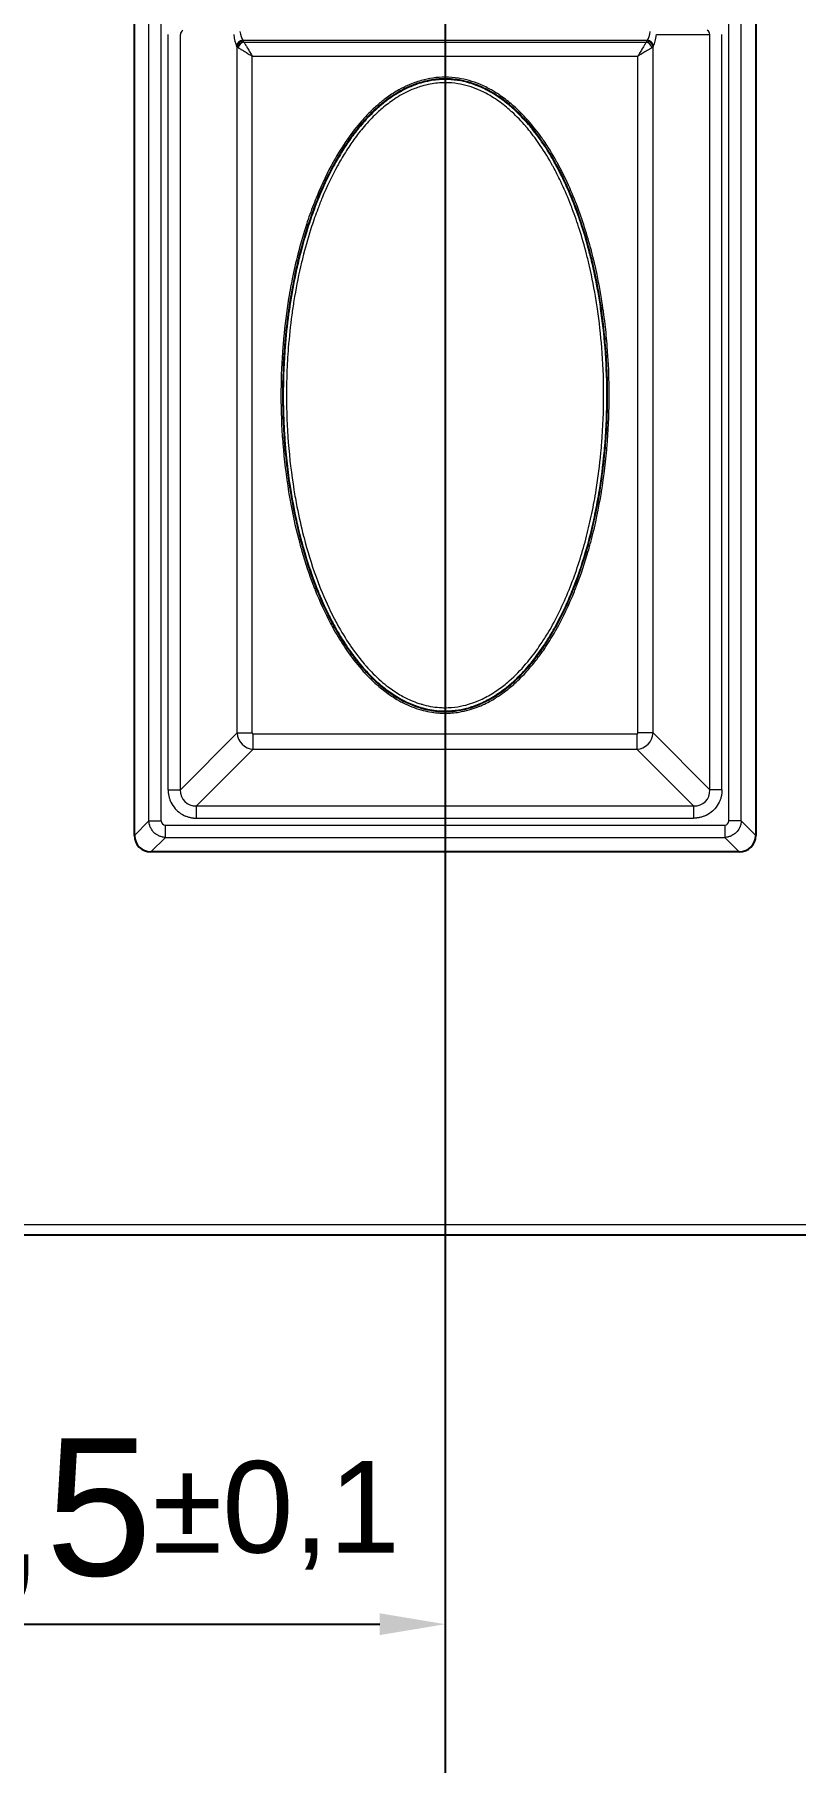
# Model space of a CAD drawing. Header units: millimetres. Extents: x 0 to 1486, y 0 to 1051.
# Drawn here: x 371.3 to 407.6, y 122.8 to 205.4 of the extents above; entities that cross this region are included whole.
import ezdxf

# ---------------------------------------------------------------- set-up
doc = ezdxf.new("R2010")
doc.units = ezdxf.units.MM
doc.header["$LTSCALE"] = 1.25
for name, color, linetype, lineweight, true_color in [('Bemaßungen(DIN)', 7, 'Continuous', 5, 0x262659), ('Sichtbare Kanten(DIN)', 7, 'Continuous', 25, 0x262659), ('Sichtbare tangentiale Kanten(DIN)', 7, 'Continuous', 15, 0x1a1a3e)]:
    doc.layers.add(name, color=color, linetype=linetype, lineweight=lineweight, true_color=true_color)
doc.styles.add('Aktuell-DINGroßer Text', font='arial.ttf')
doc.dimstyles.new('STANDARD-DIN', dxfattribs={"dimscale": 1.25, "dimtxt": 5.25, "dimasz": 2.5, "dimexe": 3.175, "dimexo": 0, "dimgap": 0.8, "dimtad": 1, "dimrnd": 1e-08, "dimtxsty": 'Aktuell-DINGroßer Text', "dimcen": 0.09, "dimdle": 10, "dimclrd": 256, "dimclre": 256, "dimclrt": 256, "dimazin": 2, "dimtfac": 0.666667, "dimtmove": 0, "dimatfit": 3, "dimfxl": 1, "dimtolj": 1, "dimlwd": 25, "dimlwe": 25, "dimarcsym": 0})

# ---------------------------------------------------------------- blocks, each defined once
blk = doc.blocks.new('*D95')
at = {"layer": 'Bemaßungen(DIN)', "color": 250, "linetype": 'Continuous', "lineweight": 25, "true_color": 0x3f3f3f, "transparency": 16777216}
for p, q in [((355.388, 220.033), (355.388, 125.439)), ((390.888, 220.033), (390.888, 125.439)), ((358.513, 129.408), (387.763, 129.408))]:
    blk.add_line(p, q, dxfattribs=at)
at = {"layer": 'Bemaßungen(DIN)', "color": 250, "linetype": 'Continuous', "true_color": 0x3f3f3f, "transparency": 16777216}
for points in [[(358.513, 129.929), (358.513, 128.887), (355.388, 129.408)], [(387.763, 129.929), (387.763, 128.887), (390.888, 129.408)]]:
    blk.add_solid(points, dxfattribs=at)
at = {"layer": 'Defpoints', "color": 0, "linetype": 'Continuous', "transparency": 16777216}
for p in [(355.388, 220.033), (390.888, 220.033), (390.888, 129.408)]:
    blk.add_point(p, dxfattribs=at)
at = {"layer": 'Bemaßungen(DIN)', "color": 179, "linetype": 'Continuous', "lineweight": 25, "true_color": 0x262659, "transparency": 16777216, "insert": (359.045, 138.296), "char_height": 6.5625, "attachment_point": 1, "style": 'Aktuell-DINGroßer Text'}
blk.add_mtext('\\A1;35,5{\\H4.375;±0,1}', dxfattribs=at)
blk = doc.blocks.new('_DotSmall')
at = {"color": 0, "linetype": 'ByBlock', "const_width": 0.5}
blk.add_lwpolyline([(-0.0625, 0, 1), (0.0625, 0, 1)], format="xyb", close=True, dxfattribs=at)
blk = doc.blocks.new('*D96')
at = {"layer": 'Bemaßungen(DIN)', "color": 250, "linetype": 'Continuous', "lineweight": 25, "true_color": 0x3f3f3f, "transparency": 16777216}
for p, q in [((390.888, 223.658), (390.888, 107.189)), ((424.388, 223.658), (424.388, 107.189)), ((394.013, 111.158), (424.388, 111.158))]:
    blk.add_line(p, q, dxfattribs=at)
at = {"layer": 'Bemaßungen(DIN)', "color": 250, "linetype": 'Continuous', "true_color": 0x3f3f3f, "transparency": 16777216}
blk.add_solid([(394.013, 111.679), (394.013, 110.637), (390.888, 111.158)], dxfattribs=at)
at = {"layer": 'Defpoints', "color": 0, "linetype": 'Continuous', "transparency": 16777216}
for p in [(390.888, 223.658), (424.388, 223.658), (424.388, 111.158)]:
    blk.add_point(p, dxfattribs=at)
at = {"layer": 'Bemaßungen(DIN)', "color": 250, "linetype": 'Continuous', "lineweight": 25, "true_color": 0x3f3f3f, "transparency": 16777216, "xscale": 3.125, "yscale": 3.125, "zscale": 3.125}
blk.add_blockref('_DotSmall', (424.388, 111.158), dxfattribs=at)
at = {"layer": 'Bemaßungen(DIN)', "color": 179, "linetype": 'Continuous', "lineweight": 25, "true_color": 0x262659, "transparency": 16777216, "insert": (393.532, 120.046), "char_height": 6.5625, "attachment_point": 1, "style": 'Aktuell-DINGroßer Text'}
blk.add_mtext('\\A1;33,5{\\H4.375;±0,1}', dxfattribs=at)

msp = doc.modelspace()

# ---------------------------------------------------------------- linework, layer by layer
at = {"layer": 'Sichtbare Kanten(DIN)'}
for p, q in [((376.038, 167.096), (376.038, 280.22)), ((405.738, 280.22), (405.738, 167.096)), ((404.95, 166.308), (376.826, 166.308)), ((209.138, 148.008), (1081.138, 148.008))]:
    msp.add_line(p, q, dxfattribs=at)
for centre, major_axis in [((376.851, 167.12), (-0.583, -0.583)), ((404.926, 167.12), (0.583, -0.583))]:
    msp.add_ellipse(centre, major_axis=major_axis, ratio=0.970288, start_param=5.512866, end_param=7.053504, dxfattribs=at)
at = {"layer": 'Sichtbare tangentiale Kanten(DIN)'}
for p, q in [((376.732, 167.79), (376.732, 279.527)), ((377.323, 167.79), (377.323, 279.527)), ((404.454, 167.79), (404.454, 279.527)), ((405.045, 167.79), (405.045, 279.527)), ((377.651, 169.279), (377.651, 205.361)), ((378.233, 169.279), (378.233, 205.361)), ((380.945, 204.778), (380.923, 204.82)), ((380.945, 171.991), (380.945, 204.778)), ((381.214, 205.09), (400.562, 205.09)), ((381.236, 205.047), (381.214, 205.09)), ((381.268, 205.004), (400.508, 205.004)), ((400.541, 205.047), (400.562, 205.09)), ((400.832, 204.778), (400.853, 204.82)), ((400.832, 171.991), (400.832, 204.778)), ((400.989, 205.361), (403.544, 205.361)), ((403.544, 169.279), (403.544, 205.361)), ((404.126, 169.279), (404.126, 205.361)), ((381.672, 204.33), (400.104, 204.33)), ((381.672, 171.991), (381.672, 204.33)), ((400.104, 171.991), (400.104, 204.33)), ((390.888, 203.325), (390.888, 203.249)), ((390.888, 203.249), (390.888, 203.213)), ((390.888, 203.213), (390.888, 203.059)), ((378.233, 169.279), (380.945, 171.991)), ((380.945, 171.991), (381.672, 171.991)), ((381.721, 171.942), (400.056, 171.942)), ((381.721, 171.215), (381.721, 171.942)), ((400.056, 171.942), (400.056, 171.215)), ((400.832, 171.991), (400.104, 171.991)), ((403.544, 169.279), (400.832, 171.991)), ((379.009, 168.503), (381.721, 171.215)), ((381.721, 171.215), (400.056, 171.215)), ((402.767, 168.503), (400.056, 171.215)), ((377.651, 169.279), (378.233, 169.279)), ((404.126, 169.279), (403.544, 169.279)), ((379.009, 167.921), (379.009, 168.503)), ((379.009, 168.503), (402.767, 168.503)), ((402.767, 168.503), (402.767, 167.921)), ((376.038, 167.096), (376.732, 167.79)), ((376.732, 167.79), (377.323, 167.79)), ((379.009, 167.921), (402.767, 167.921)), ((405.045, 167.79), (404.454, 167.79)), ((405.738, 167.096), (405.045, 167.79)), ((376.826, 166.308), (377.52, 167.002)), ((377.52, 167.593), (404.257, 167.593)), ((377.52, 167.002), (377.52, 167.593)), ((377.52, 167.002), (404.257, 167.002)), ((404.257, 167.593), (404.257, 167.002)), ((404.95, 166.308), (404.257, 167.002)), ((209.138, 148.508), (1081.138, 148.508))]:
    msp.add_line(p, q, dxfattribs=at)
for centre, major_axis, ratio, start_param, end_param in [((378.527, 205.361), (0.294, 0), 0.850826, 2.198862, 3.141444), ((381.054, 205.895), (-0.001, 1.197), 0.249407, 2.033422, 2.685728), ((381.214, 204.82), (-0.267, -0.136), 0.876427, 4.292601, 5.756816), ((381.236, 204.778), (-0.267, -0.136), 0.876427, 4.292601, 5.756816), ((381.726, 204.831), (-0.803, 0), 0.281851, 0.234549, 0.438861), ((381.268, 204.734), (-0.212, -0.212), 0.822157, 4.024283, 5.400495), ((381.346, 205.898), (0, 0.9), 0.332438, 2.027023, 2.68632), ((381.761, 205.099), (-0.539, 0), 0.439726, 0.219686, 0.413587), ((400.015, 205.099), (0.539, 0), 0.439726, 5.869599, 6.063499), ((400.508, 204.734), (0.212, -0.212), 0.822157, 0.88269, 2.258902), ((400.541, 204.778), (0.267, -0.136), 0.876427, 0.526369, 1.990584), ((400.431, 205.898), (0, 0.9), 0.332438, 3.596865, 4.256163), ((400.562, 204.82), (0.267, -0.136), 0.876427, 0.526369, 1.990584), ((400.051, 204.831), (0.803, 0), 0.281851, 5.844325, 6.048636), ((400.723, 205.895), (0.001, 1.197), 0.249407, 3.597457, 4.249764), ((403.25, 205.361), (-0.294, 0), 0.850826, 3.141742, 4.084323), ((381.724, 171.994), (0.566, -0.566), 0.950188, 3.956104, 5.468674), ((381.724, 171.994), (0.0375, 0.0375), 0.943242, 2.385308, 3.897877), ((400.053, 171.994), (-0.566, -0.566), 0.950188, 0.814511, 2.327081), ((400.053, 171.994), (-0.0375, 0.0375), 0.943242, 2.385308, 3.897877), ((379.093, 169.363), (0.65, 0.65), 0.870843, 2.385491, 3.897694), ((402.683, 169.363), (-0.65, 0.65), 0.870843, 2.385491, 3.897694), ((377.526, 167.796), (-0.146, -0.146), 0.970883, 5.512439, 7.053932), ((404.251, 167.796), (-0.146, 0.146), 0.970883, 2.370846, 3.912339)]:
    msp.add_ellipse(centre, major_axis=major_axis, ratio=ratio, start_param=start_param, end_param=end_param, dxfattribs=at)
for points, knots in [([(381.268, 205.004), (381.274, 204.995), (381.279, 204.985), (381.285, 204.975), (381.292, 204.965), (381.298, 204.954), (381.305, 204.943), (381.316, 204.924), (381.328, 204.904), (381.341, 204.883), (381.343, 204.879), (381.346, 204.874), (381.348, 204.87), (381.374, 204.827), (381.402, 204.781), (381.431, 204.732), (381.437, 204.723), (381.443, 204.713), (381.449, 204.703), (381.484, 204.644), (381.521, 204.583), (381.558, 204.52), (381.577, 204.489), (381.596, 204.457), (381.615, 204.426), (381.625, 204.41), (381.634, 204.394), (381.644, 204.378), (381.653, 204.362), (381.663, 204.346), (381.672, 204.33)], [0, 0, 0, 0, 0.0583903, 0.0583903, 0.0583903, 0.1166231, 0.1166231, 0.1166231, 0.213731, 0.213731, 0.213731, 0.233069, 0.233069, 0.233069, 0.4274621, 0.4274621, 0.4274621, 0.4661163, 0.4661163, 0.4661163, 0.6989275, 0.6989275, 0.6989275, 0.8156207, 0.8156207, 0.8156207, 0.8739806, 0.8739806, 0.8739806, 0.9322842, 0.9322842, 0.9322842, 0.9322842]), ([(400.508, 205.004), (400.503, 204.995), (400.497, 204.985), (400.491, 204.975), (400.485, 204.965), (400.478, 204.954), (400.472, 204.943), (400.461, 204.924), (400.449, 204.904), (400.436, 204.883), (400.433, 204.879), (400.431, 204.874), (400.428, 204.87), (400.403, 204.827), (400.375, 204.781), (400.345, 204.732), (400.34, 204.723), (400.334, 204.713), (400.328, 204.703), (400.292, 204.644), (400.256, 204.583), (400.218, 204.52), (400.199, 204.489), (400.18, 204.457), (400.161, 204.426), (400.152, 204.41), (400.142, 204.394), (400.133, 204.378), (400.123, 204.362), (400.114, 204.346), (400.104, 204.33)], [0, 0, 0, 0, 0.0583903, 0.0583903, 0.0583903, 0.1166231, 0.1166231, 0.1166231, 0.2137311, 0.2137311, 0.2137311, 0.233069, 0.233069, 0.233069, 0.4274621, 0.4274621, 0.4274621, 0.4661163, 0.4661163, 0.4661163, 0.6989275, 0.6989275, 0.6989275, 0.8156207, 0.8156207, 0.8156207, 0.8739806, 0.8739806, 0.8739806, 0.9322842, 0.9322842, 0.9322842, 0.9322842]), ([(380.999, 204.734), (381.008, 204.729), (381.017, 204.723), (381.028, 204.717), (381.038, 204.711), (381.049, 204.705), (381.06, 204.698), (381.079, 204.687), (381.099, 204.675), (381.12, 204.662), (381.124, 204.66), (381.128, 204.657), (381.132, 204.654), (381.175, 204.629), (381.222, 204.601), (381.27, 204.572), (381.28, 204.566), (381.29, 204.56), (381.299, 204.554), (381.358, 204.519), (381.42, 204.482), (381.482, 204.444), (381.514, 204.425), (381.545, 204.407), (381.577, 204.387), (381.593, 204.378), (381.609, 204.368), (381.625, 204.359), (381.64, 204.349), (381.656, 204.34), (381.672, 204.33)], [0, 0, 0, 0, 0.0583903, 0.0583903, 0.0583903, 0.1166231, 0.1166231, 0.1166231, 0.213731, 0.213731, 0.213731, 0.233069, 0.233069, 0.233069, 0.4274621, 0.4274621, 0.4274621, 0.4661163, 0.4661163, 0.4661163, 0.6989275, 0.6989275, 0.6989275, 0.8156207, 0.8156207, 0.8156207, 0.8739806, 0.8739806, 0.8739806, 0.9322842, 0.9322842, 0.9322842, 0.9322842]), ([(400.778, 204.734), (400.769, 204.729), (400.759, 204.723), (400.749, 204.717), (400.739, 204.711), (400.728, 204.705), (400.717, 204.698), (400.698, 204.687), (400.678, 204.675), (400.657, 204.662), (400.653, 204.66), (400.648, 204.657), (400.644, 204.654), (400.601, 204.629), (400.555, 204.601), (400.506, 204.572), (400.497, 204.566), (400.487, 204.56), (400.477, 204.554), (400.418, 204.519), (400.357, 204.482), (400.294, 204.444), (400.263, 204.425), (400.231, 204.407), (400.2, 204.387), (400.184, 204.378), (400.168, 204.368), (400.152, 204.359), (400.136, 204.349), (400.12, 204.34), (400.104, 204.33)], [0, 0, 0, 0, 0.0583903, 0.0583903, 0.0583903, 0.1166231, 0.1166231, 0.1166231, 0.2137311, 0.2137311, 0.2137311, 0.233069, 0.233069, 0.233069, 0.4274621, 0.4274621, 0.4274621, 0.4661163, 0.4661163, 0.4661163, 0.6989275, 0.6989275, 0.6989275, 0.8156207, 0.8156207, 0.8156207, 0.8739806, 0.8739806, 0.8739806, 0.9322842, 0.9322842, 0.9322842, 0.9322842]), ([(390.888, 203.325), (391.101, 203.325), (391.315, 203.308), (391.525, 203.275), (391.697, 203.248), (391.867, 203.211), (392.034, 203.164), (392.21, 203.114), (392.382, 203.054), (392.551, 202.984), (392.74, 202.905), (392.923, 202.815), (393.101, 202.715), (393.233, 202.64), (393.363, 202.56), (393.489, 202.475), (393.683, 202.343), (393.87, 202.2), (394.049, 202.049), (394.141, 201.971), (394.23, 201.891), (394.317, 201.81), (394.512, 201.627), (394.698, 201.435), (394.874, 201.234), (395.098, 200.98), (395.307, 200.714), (395.503, 200.438), (395.531, 200.398), (395.559, 200.358), (395.587, 200.318), (395.807, 200), (396.011, 199.671), (396.2, 199.334), (396.225, 199.29), (396.25, 199.246), (396.274, 199.202), (396.435, 198.907), (396.586, 198.606), (396.728, 198.301), (396.891, 197.948), (397.042, 197.59), (397.181, 197.227), (397.456, 196.512), (397.687, 195.78), (397.881, 195.04), (397.883, 195.034), (397.884, 195.028), (397.886, 195.022), (398.082, 194.273), (398.24, 193.515), (398.365, 192.751), (398.432, 192.346), (398.489, 191.939), (398.537, 191.531), (398.579, 191.171), (398.615, 190.809), (398.643, 190.447), (398.689, 189.868), (398.718, 189.287), (398.729, 188.706), (398.733, 188.513), (398.735, 188.321), (398.735, 188.129), (398.735, 187.408), (398.709, 186.688), (398.656, 185.97), (398.652, 185.917), (398.648, 185.863), (398.644, 185.81), (398.582, 185.039), (398.49, 184.27), (398.365, 183.506), (398.364, 183.498), (398.363, 183.49), (398.361, 183.483), (398.237, 182.727), (398.08, 181.976), (397.886, 181.236), (397.837, 181.049), (397.786, 180.863), (397.733, 180.678), (397.571, 180.12), (397.388, 179.568), (397.179, 179.026), (397.144, 178.933), (397.107, 178.84), (397.07, 178.747), (396.818, 178.122), (396.531, 177.511), (396.201, 176.923), (396.156, 176.845), (396.111, 176.767), (396.066, 176.689), (395.915, 176.434), (395.756, 176.183), (395.587, 175.939), (395.489, 175.798), (395.387, 175.658), (395.283, 175.522), (395.152, 175.351), (395.016, 175.185), (394.874, 175.023), (394.689, 174.813), (394.495, 174.611), (394.289, 174.421), (394.211, 174.349), (394.131, 174.278), (394.049, 174.209), (393.829, 174.023), (393.597, 173.85), (393.354, 173.695), (393.271, 173.642), (393.186, 173.591), (393.101, 173.543), (392.882, 173.419), (392.654, 173.311), (392.419, 173.221), (392.293, 173.173), (392.164, 173.13), (392.034, 173.093), (391.879, 173.049), (391.721, 173.014), (391.563, 172.988), (391.34, 172.951), (391.114, 172.932), (390.888, 172.932), (390.777, 172.932), (390.666, 172.937), (390.555, 172.946), (390.281, 172.968), (390.008, 173.018), (389.743, 173.093), (389.738, 173.094), (389.734, 173.096), (389.729, 173.097), (389.437, 173.18), (389.154, 173.294), (388.883, 173.431), (388.813, 173.467), (388.744, 173.504), (388.676, 173.543), (388.444, 173.674), (388.221, 173.822), (388.009, 173.983), (387.913, 174.056), (387.819, 174.131), (387.727, 174.209), (387.492, 174.408), (387.27, 174.623), (387.06, 174.848), (387.007, 174.906), (386.954, 174.964), (386.902, 175.023), (386.647, 175.314), (386.41, 175.621), (386.19, 175.939), (386.17, 175.968), (386.15, 175.997), (386.131, 176.026), (385.933, 176.317), (385.748, 176.617), (385.576, 176.923), (385.52, 177.022), (385.466, 177.121), (385.413, 177.221), (385.138, 177.739), (384.895, 178.273), (384.679, 178.818), (384.651, 178.887), (384.624, 178.956), (384.597, 179.026), (384.389, 179.568), (384.205, 180.12), (384.044, 180.678), (383.99, 180.863), (383.939, 181.049), (383.89, 181.236), (383.723, 181.875), (383.583, 182.521), (383.468, 183.172), (383.448, 183.283), (383.429, 183.395), (383.411, 183.506), (383.286, 184.27), (383.194, 185.039), (383.133, 185.81), (383.131, 185.838), (383.128, 185.867), (383.126, 185.895), (383.07, 186.638), (383.042, 187.383), (383.042, 188.129), (383.042, 188.2), (383.042, 188.27), (383.042, 188.341), (383.047, 189.044), (383.077, 189.747), (383.133, 190.447), (383.143, 190.578), (383.154, 190.708), (383.167, 190.838), (383.226, 191.478), (383.307, 192.117), (383.411, 192.751), (383.471, 193.114), (383.538, 193.477), (383.613, 193.837), (383.696, 194.234), (383.788, 194.629), (383.89, 195.022), (384.002, 195.448), (384.126, 195.872), (384.263, 196.291), (384.366, 196.607), (384.478, 196.921), (384.597, 197.231), (384.652, 197.373), (384.708, 197.514), (384.766, 197.654), (384.997, 198.214), (385.257, 198.761), (385.552, 199.29), (385.56, 199.305), (385.568, 199.319), (385.576, 199.334), (385.766, 199.671), (385.969, 200), (386.19, 200.318), (386.199, 200.332), (386.209, 200.346), (386.219, 200.36), (386.431, 200.663), (386.658, 200.956), (386.902, 201.234), (387.031, 201.38), (387.164, 201.522), (387.303, 201.659), (387.439, 201.794), (387.581, 201.924), (387.727, 202.049), (387.859, 202.161), (387.996, 202.268), (388.136, 202.369), (388.31, 202.494), (388.49, 202.61), (388.675, 202.715), (388.825, 202.799), (388.98, 202.877), (389.137, 202.946), (389.334, 203.032), (389.536, 203.105), (389.743, 203.164), (390.115, 203.269), (390.502, 203.325), (390.888, 203.325)], [0, 0, 0, 0, 0.639708, 0.639708, 0.639708, 1.160348, 1.160348, 1.160348, 1.708499, 1.708499, 1.708499, 2.321068, 2.321068, 2.321068, 2.777127, 2.777127, 2.777127, 3.481707, 3.481707, 3.481707, 3.840961, 3.840961, 3.840961, 4.642216, 4.642216, 4.642216, 5.656868, 5.656868, 5.656868, 5.802986, 5.802986, 5.802986, 6.963587, 6.963587, 6.963587, 7.114552, 7.114552, 7.114552, 8.124051, 8.124051, 8.124051, 9.289556, 9.289556, 9.289556, 11.587453, 11.587453, 11.587453, 11.605982, 11.605982, 11.605982, 13.927144, 13.927144, 13.927144, 15.159529, 15.159529, 15.159529, 16.248341, 16.248341, 16.248341, 17.992352, 17.992352, 17.992352, 18.569576, 18.569576, 18.569576, 20.730291, 20.730291, 20.730291, 20.890769, 20.890769, 20.890769, 23.211965, 23.211965, 23.211965, 23.235727, 23.235727, 23.235727, 25.53318, 25.53318, 25.53318, 26.112017, 26.112017, 26.112017, 27.854377, 27.854377, 27.854377, 28.153739, 28.153739, 28.153739, 30.175566, 30.175566, 30.175566, 30.445968, 30.445968, 30.445968, 31.33622, 31.33622, 31.33622, 31.85246, 31.85246, 31.85246, 32.496894, 32.496894, 32.496894, 33.336993, 33.336993, 33.336993, 33.657412, 33.657412, 33.657412, 34.522413, 34.522413, 34.522413, 34.818036, 34.818036, 34.818036, 35.57249, 35.57249, 35.57249, 35.978641, 35.978641, 35.978641, 36.46173, 36.46173, 36.46173, 37.139135, 37.139135, 37.139135, 37.472442, 37.472442, 37.472442, 38.299742, 38.299742, 38.299742, 38.313597, 38.313597, 38.313597, 39.224503, 39.224503, 39.224503, 39.460285, 39.460285, 39.460285, 40.259784, 40.259784, 40.259784, 40.620853, 40.620853, 40.620853, 41.545701, 41.545701, 41.545701, 41.781511, 41.781511, 41.781511, 42.942132, 42.942132, 42.942132, 43.047049, 43.047049, 43.047049, 44.102719, 44.102719, 44.102719, 44.442229, 44.442229, 44.442229, 46.200033, 46.200033, 46.200033, 46.423921, 46.423921, 46.423921, 48.166433, 48.166433, 48.166433, 48.745108, 48.745108, 48.745108, 50.727284, 50.727284, 50.727284, 51.066318, 51.066318, 51.066318, 53.387519, 53.387519, 53.387519, 53.473034, 53.473034, 53.473034, 55.708716, 55.708716, 55.708716, 55.921312, 55.921312, 55.921312, 58.029915, 58.029915, 58.029915, 58.421576, 58.421576, 58.421576, 60.351166, 60.351166, 60.351166, 61.455449, 61.455449, 61.455449, 62.672368, 62.672368, 62.672368, 63.995258, 63.995258, 63.995258, 64.993535, 64.993535, 64.993535, 65.448701, 65.448701, 65.448701, 67.264643, 67.264643, 67.264643, 67.314699, 67.314699, 67.314699, 68.475297, 68.475297, 68.475297, 68.525889, 68.525889, 68.525889, 69.636002, 69.636002, 69.636002, 70.220476, 70.220476, 70.220476, 70.796631, 70.796631, 70.796631, 71.316647, 71.316647, 71.316647, 71.957253, 71.957253, 71.957253, 72.473802, 72.473802, 72.473802, 73.117889, 73.117889, 73.117889, 74.278288, 74.278288, 74.278288, 74.278288]), ([(390.888, 203.249), (391.15, 203.249), (391.709, 203.193), (392.583, 202.923), (393.462, 202.439), (394.311, 201.748), (395.071, 200.92), (395.702, 200.037), (396.435, 198.801), (397.172, 197.157), (397.797, 195.172), (398.215, 193.286), (398.529, 191.196), (398.695, 188.752), (398.622, 185.897), (398.282, 183.2), (397.724, 180.794), (397.007, 178.683), (396.164, 176.92), (395.206, 175.491), (394.301, 174.488), (393.369, 173.754), (392.48, 173.295), (391.547, 173.027), (390.565, 172.973), (389.644, 173.173), (388.89, 173.496), (388.26, 173.875), (387.658, 174.351), (387.054, 174.946), (386.485, 175.635), (385.944, 176.429), (385.339, 177.483), (384.695, 178.899), (384.056, 180.789), (383.505, 183.145), (383.174, 185.714), (383.085, 188.367), (383.213, 190.938), (383.59, 193.59), (384.182, 195.915), (384.883, 197.801), (385.494, 199.068), (386.11, 200.087), (386.683, 200.882), (387.408, 201.694), (388.233, 202.387), (389.183, 202.92), (390.051, 203.193), (390.641, 203.249), (390.888, 203.249)], [0, 0, 0, 0, 0.801473, 1.708499, 2.777127, 3.840961, 5.018658, 6.172353, 7.114552, 9.351003, 11.587453, 13.373491, 15.159529, 17.94491, 20.730291, 23.740723, 26.112017, 28.153739, 30.445968, 31.987116, 33.336993, 34.522413, 35.57249, 36.368743, 37.472442, 38.554664, 39.224503, 39.965544, 40.78815, 41.545701, 42.532728, 43.487478, 44.442229, 46.200033, 48.166433, 50.445565, 53.473034, 55.947305, 58.421576, 61.208417, 63.995258, 65.629951, 67.264643, 68.228999, 69.222094, 70.220476, 71.519846, 72.473802, 73.523577, 74.278288, 74.278288, 74.278288, 74.278288]), ([(390.888, 203.213), (391.281, 203.213), (391.674, 203.152), (392.05, 203.042), (392.22, 202.992), (392.387, 202.931), (392.55, 202.862), (392.746, 202.778), (392.937, 202.681), (393.121, 202.574), (393.236, 202.506), (393.349, 202.434), (393.459, 202.359), (393.669, 202.215), (393.87, 202.057), (394.061, 201.89), (394.103, 201.853), (394.146, 201.815), (394.187, 201.777), (394.43, 201.554), (394.658, 201.316), (394.871, 201.066), (394.932, 200.995), (394.992, 200.923), (395.051, 200.85), (395.233, 200.623), (395.404, 200.389), (395.566, 200.149), (395.616, 200.075), (395.665, 200), (395.714, 199.925), (395.872, 199.678), (396.022, 199.425), (396.164, 199.168), (396.171, 199.155), (396.178, 199.142), (396.186, 199.128), (396.341, 198.844), (396.486, 198.554), (396.622, 198.261), (396.786, 197.909), (396.936, 197.552), (397.075, 197.19), (397.088, 197.156), (397.101, 197.121), (397.114, 197.086), (397.238, 196.759), (397.352, 196.429), (397.458, 196.096), (397.583, 195.703), (397.697, 195.306), (397.8, 194.907), (397.86, 194.673), (397.916, 194.438), (397.969, 194.202), (398.083, 193.695), (398.181, 193.185), (398.264, 192.672), (398.285, 192.54), (398.306, 192.408), (398.325, 192.275), (398.416, 191.655), (398.485, 191.032), (398.534, 190.407), (398.589, 189.702), (398.618, 188.994), (398.622, 188.287), (398.622, 188.234), (398.622, 188.181), (398.622, 188.129), (398.622, 187.368), (398.593, 186.608), (398.534, 185.85), (398.521, 185.685), (398.506, 185.519), (398.491, 185.353), (398.434, 184.762), (398.359, 184.172), (398.264, 183.585), (398.203, 183.205), (398.133, 182.825), (398.054, 182.448), (397.978, 182.08), (397.893, 181.714), (397.8, 181.35), (397.638, 180.722), (397.45, 180.099), (397.231, 179.488), (397.193, 179.382), (397.154, 179.276), (397.114, 179.171), (397.01, 178.895), (396.899, 178.621), (396.781, 178.349), (396.596, 177.925), (396.394, 177.507), (396.17, 177.101), (396.168, 177.097), (396.166, 177.093), (396.164, 177.089), (396.028, 176.842), (395.885, 176.6), (395.733, 176.362), (395.678, 176.277), (395.623, 176.192), (395.566, 176.109), (395.402, 175.866), (395.228, 175.629), (395.044, 175.399), (394.987, 175.329), (394.929, 175.26), (394.871, 175.191), (394.664, 174.949), (394.444, 174.718), (394.21, 174.501), (394.161, 174.456), (394.111, 174.411), (394.061, 174.367), (393.866, 174.197), (393.662, 174.038), (393.448, 173.892), (393.341, 173.819), (393.232, 173.75), (393.121, 173.684), (393.027, 173.63), (392.932, 173.578), (392.836, 173.529), (392.63, 173.425), (392.418, 173.335), (392.199, 173.262), (392.15, 173.245), (392.1, 173.23), (392.05, 173.215), (391.878, 173.164), (391.703, 173.124), (391.526, 173.096), (391.315, 173.062), (391.102, 173.045), (390.888, 173.045), (390.79, 173.045), (390.691, 173.048), (390.593, 173.056), (390.299, 173.078), (390.008, 173.132), (389.726, 173.215), (389.71, 173.22), (389.693, 173.225), (389.677, 173.23), (389.339, 173.334), (389.015, 173.479), (388.71, 173.653), (388.692, 173.663), (388.674, 173.674), (388.656, 173.684), (388.455, 173.802), (388.263, 173.932), (388.078, 174.072), (387.954, 174.166), (387.833, 174.265), (387.716, 174.367), (387.648, 174.426), (387.582, 174.487), (387.516, 174.548), (387.301, 174.751), (387.098, 174.966), (386.907, 175.19), (386.676, 175.46), (386.462, 175.742), (386.262, 176.033), (386.245, 176.058), (386.227, 176.083), (386.21, 176.109), (386.101, 176.27), (385.996, 176.435), (385.894, 176.602), (385.797, 176.762), (385.703, 176.925), (385.613, 177.089), (385.51, 177.275), (385.412, 177.463), (385.318, 177.653), (385.129, 178.036), (384.957, 178.426), (384.798, 178.821), (384.752, 178.937), (384.706, 179.054), (384.662, 179.171), (384.464, 179.696), (384.289, 180.229), (384.135, 180.768), (384.08, 180.961), (384.027, 181.155), (383.977, 181.35), (383.856, 181.819), (383.75, 182.292), (383.658, 182.767), (383.605, 183.039), (383.556, 183.312), (383.512, 183.585), (383.391, 184.336), (383.302, 185.092), (383.242, 185.85), (383.222, 186.106), (383.206, 186.363), (383.193, 186.619), (383.167, 187.122), (383.154, 187.625), (383.154, 188.129), (383.154, 188.522), (383.162, 188.916), (383.178, 189.31), (383.192, 189.676), (383.214, 190.042), (383.243, 190.407), (383.284, 190.937), (383.34, 191.465), (383.411, 191.991), (383.442, 192.219), (383.476, 192.446), (383.512, 192.672), (383.592, 193.163), (383.685, 193.651), (383.792, 194.136), (383.85, 194.394), (383.911, 194.651), (383.977, 194.907), (384.092, 195.355), (384.221, 195.8), (384.365, 196.24), (384.457, 196.524), (384.556, 196.806), (384.662, 197.086), (384.693, 197.169), (384.725, 197.251), (384.758, 197.334), (384.9, 197.694), (385.053, 198.051), (385.22, 198.402), (385.344, 198.661), (385.474, 198.917), (385.613, 199.168), (385.669, 199.27), (385.726, 199.371), (385.785, 199.472), (385.914, 199.692), (386.049, 199.909), (386.192, 200.122), (386.198, 200.131), (386.204, 200.14), (386.21, 200.149), (386.347, 200.352), (386.491, 200.551), (386.643, 200.745), (386.728, 200.854), (386.815, 200.961), (386.905, 201.067), (387.094, 201.287), (387.293, 201.498), (387.504, 201.698), (387.574, 201.763), (387.644, 201.828), (387.716, 201.89), (387.899, 202.051), (388.091, 202.202), (388.292, 202.341), (388.41, 202.423), (388.531, 202.501), (388.655, 202.574), (388.825, 202.673), (389, 202.763), (389.18, 202.842), (389.357, 202.92), (389.54, 202.987), (389.726, 203.042), (389.867, 203.083), (390.01, 203.118), (390.154, 203.144), (390.396, 203.189), (390.642, 203.213), (390.888, 203.213)], [0, 0, 0, 0, 1.13436, 1.13436, 1.13436, 1.648132, 1.648132, 1.648132, 2.268893, 2.268893, 2.268893, 2.658644, 2.658644, 2.658644, 3.403508, 3.403508, 3.403508, 3.570243, 3.570243, 3.570243, 4.538009, 4.538009, 4.538009, 4.814995, 4.814995, 4.814995, 5.672522, 5.672522, 5.672522, 5.936787, 5.936787, 5.936787, 6.807049, 6.807049, 6.807049, 6.85221, 6.85221, 6.85221, 7.813767, 7.813767, 7.813767, 8.965202, 8.965202, 8.965202, 9.076064, 9.076064, 9.076064, 10.116636, 10.116636, 10.116636, 11.345066, 11.345066, 11.345066, 12.065149, 12.065149, 12.065149, 13.614093, 13.614093, 13.614093, 14.013663, 14.013663, 14.013663, 15.88308, 15.88308, 15.88308, 17.995019, 17.995019, 17.995019, 18.152131, 18.152131, 18.152131, 20.421151, 20.421151, 20.421151, 20.917399, 20.917399, 20.917399, 22.690238, 22.690238, 22.690238, 23.83978, 23.83978, 23.83978, 24.959232, 24.959232, 24.959232, 26.893631, 26.893631, 26.893631, 27.228211, 27.228211, 27.228211, 28.107348, 28.107348, 28.107348, 29.483886, 29.483886, 29.483886, 29.497213, 29.497213, 29.497213, 30.332062, 30.332062, 30.332062, 30.631736, 30.631736, 30.631736, 31.500075, 31.500075, 31.500075, 31.766262, 31.766262, 31.766262, 32.704434, 32.704434, 32.704434, 32.900755, 32.900755, 32.900755, 33.658217, 33.658217, 33.658217, 34.035302, 34.035302, 34.035302, 34.350766, 34.350766, 34.350766, 35.019428, 35.019428, 35.019428, 35.169775, 35.169775, 35.169775, 35.688089, 35.688089, 35.688089, 36.304253, 36.304253, 36.304253, 36.588432, 36.588432, 36.588432, 37.438768, 37.438768, 37.438768, 37.488776, 37.488776, 37.488776, 38.512582, 38.512582, 38.512582, 38.573276, 38.573276, 38.573276, 39.250927, 39.250927, 39.250927, 39.707763, 39.707763, 39.707763, 39.971507, 39.971507, 39.971507, 40.840853, 40.840853, 40.840853, 41.886498, 41.886498, 41.886498, 41.976802, 41.976802, 41.976802, 42.555048, 42.555048, 42.555048, 43.111289, 43.111289, 43.111289, 43.74126, 43.74126, 43.74126, 45.007841, 45.007841, 45.007841, 45.380295, 45.380295, 45.380295, 47.050279, 47.050279, 47.050279, 47.649332, 47.649332, 47.649332, 49.092716, 49.092716, 49.092716, 49.918292, 49.918292, 49.918292, 52.18734, 52.18734, 52.18734, 52.954306, 52.954306, 52.954306, 54.456398, 54.456398, 54.456398, 55.632024, 55.632024, 55.632024, 56.72542, 56.72542, 56.72542, 58.309742, 58.309742, 58.309742, 58.994445, 58.994445, 58.994445, 60.475949, 60.475949, 60.475949, 61.263459, 61.263459, 61.263459, 62.642156, 62.642156, 62.642156, 63.532468, 63.532468, 63.532468, 63.795658, 63.795658, 63.795658, 64.94916, 64.94916, 64.94916, 65.801482, 65.801482, 65.801482, 66.146102, 66.146102, 66.146102, 66.904062, 66.904062, 66.904062, 66.935983, 66.935983, 66.935983, 67.662022, 67.662022, 67.662022, 68.070543, 68.070543, 68.070543, 68.924954, 68.924954, 68.924954, 69.205049, 69.205049, 69.205049, 69.919449, 69.919449, 69.919449, 70.33964, 70.33964, 70.33964, 70.911285, 70.911285, 70.911285, 71.474241, 71.474241, 71.474241, 71.898749, 71.898749, 71.898749, 72.608523, 72.608523, 72.608523, 72.608523]), ([(390.888, 203.059), (391.095, 203.059), (391.302, 203.042), (391.506, 203.009), (391.675, 202.982), (391.843, 202.944), (392.007, 202.895), (392.171, 202.847), (392.332, 202.788), (392.49, 202.721), (392.68, 202.64), (392.865, 202.546), (393.044, 202.441), (393.156, 202.376), (393.265, 202.306), (393.372, 202.233), (393.577, 202.092), (393.773, 201.938), (393.96, 201.775), (394.002, 201.738), (394.043, 201.701), (394.084, 201.664), (394.318, 201.449), (394.538, 201.219), (394.745, 200.978), (394.748, 200.975), (394.751, 200.971), (394.755, 200.967), (394.949, 200.74), (395.132, 200.502), (395.305, 200.258), (395.35, 200.193), (395.395, 200.129), (395.439, 200.063), (395.651, 199.75), (395.847, 199.426), (396.03, 199.095), (396.037, 199.081), (396.044, 199.068), (396.051, 199.055), (396.18, 198.82), (396.301, 198.581), (396.416, 198.339), (396.573, 198.01), (396.718, 197.676), (396.853, 197.337), (396.893, 197.236), (396.932, 197.134), (396.971, 197.032), (397.094, 196.708), (397.207, 196.38), (397.312, 196.049), (397.437, 195.659), (397.549, 195.265), (397.651, 194.869), (397.701, 194.676), (397.748, 194.483), (397.792, 194.29), (397.918, 193.746), (398.024, 193.198), (398.113, 192.648), (398.134, 192.516), (398.154, 192.385), (398.174, 192.253), (398.264, 191.636), (398.333, 191.017), (398.381, 190.396), (398.436, 189.694), (398.465, 188.99), (398.469, 188.286), (398.469, 188.233), (398.469, 188.181), (398.469, 188.129), (398.469, 187.372), (398.44, 186.616), (398.381, 185.862), (398.369, 185.702), (398.355, 185.542), (398.34, 185.382), (398.283, 184.789), (398.208, 184.198), (398.113, 183.609), (398.052, 183.231), (397.982, 182.854), (397.904, 182.479), (397.828, 182.114), (397.744, 181.75), (397.651, 181.389), (397.463, 180.656), (397.238, 179.933), (396.971, 179.225), (396.704, 178.517), (396.394, 177.825), (396.03, 177.163), (395.948, 177.015), (395.864, 176.868), (395.777, 176.723), (395.669, 176.544), (395.557, 176.368), (395.439, 176.194), (395.277, 175.955), (395.106, 175.721), (394.924, 175.496), (394.869, 175.426), (394.812, 175.358), (394.754, 175.291), (394.508, 175.003), (394.244, 174.731), (393.96, 174.482), (393.934, 174.46), (393.908, 174.438), (393.883, 174.416), (393.716, 174.275), (393.542, 174.141), (393.362, 174.018), (393.258, 173.947), (393.152, 173.88), (393.043, 173.816), (392.841, 173.698), (392.631, 173.593), (392.415, 173.505), (392.281, 173.451), (392.145, 173.403), (392.007, 173.362), (391.841, 173.313), (391.672, 173.274), (391.502, 173.247), (391.299, 173.214), (391.094, 173.198), (390.888, 173.198), (390.798, 173.198), (390.709, 173.201), (390.619, 173.207), (390.332, 173.227), (390.046, 173.28), (389.77, 173.362), (389.754, 173.367), (389.738, 173.371), (389.722, 173.376), (389.474, 173.453), (389.233, 173.552), (389.002, 173.669), (388.911, 173.716), (388.821, 173.765), (388.733, 173.816), (388.538, 173.931), (388.351, 174.057), (388.171, 174.194), (388.049, 174.286), (387.931, 174.382), (387.817, 174.482), (387.567, 174.701), (387.333, 174.937), (387.114, 175.185), (387.083, 175.22), (387.052, 175.255), (387.022, 175.291), (386.796, 175.555), (386.585, 175.833), (386.388, 176.12), (386.371, 176.145), (386.354, 176.169), (386.337, 176.194), (386.125, 176.508), (385.929, 176.831), (385.747, 177.163), (385.694, 177.258), (385.643, 177.354), (385.592, 177.451), (385.351, 177.915), (385.135, 178.392), (384.94, 178.878), (384.894, 178.993), (384.849, 179.109), (384.805, 179.225), (384.574, 179.838), (384.375, 180.462), (384.203, 181.094), (384.177, 181.192), (384.151, 181.29), (384.125, 181.389), (384.005, 181.855), (383.9, 182.324), (383.808, 182.797), (383.755, 183.067), (383.707, 183.338), (383.663, 183.609), (383.543, 184.356), (383.454, 185.108), (383.395, 185.862), (383.336, 186.616), (383.307, 187.372), (383.307, 188.129), (383.307, 188.476), (383.313, 188.824), (383.326, 189.172), (383.34, 189.58), (383.363, 189.988), (383.395, 190.395), (383.436, 190.922), (383.492, 191.447), (383.563, 191.971), (383.594, 192.197), (383.627, 192.423), (383.664, 192.648), (383.751, 193.189), (383.855, 193.727), (383.977, 194.261), (384.024, 194.464), (384.073, 194.667), (384.125, 194.869), (384.24, 195.314), (384.368, 195.755), (384.51, 196.192), (384.602, 196.474), (384.701, 196.754), (384.805, 197.032), (384.873, 197.211), (384.943, 197.388), (385.016, 197.565), (385.232, 198.087), (385.475, 198.599), (385.747, 199.095), (385.802, 199.195), (385.859, 199.295), (385.917, 199.394), (386.05, 199.622), (386.19, 199.845), (386.337, 200.063), (386.401, 200.157), (386.466, 200.251), (386.532, 200.343), (386.687, 200.558), (386.85, 200.766), (387.022, 200.967), (387.207, 201.183), (387.403, 201.391), (387.61, 201.587), (387.677, 201.651), (387.746, 201.714), (387.817, 201.775), (387.996, 201.932), (388.183, 202.08), (388.379, 202.215), (388.494, 202.295), (388.612, 202.371), (388.733, 202.441), (388.897, 202.538), (389.067, 202.625), (389.241, 202.702), (389.413, 202.777), (389.59, 202.842), (389.77, 202.895), (389.905, 202.935), (390.043, 202.968), (390.182, 202.994), (390.415, 203.037), (390.652, 203.059), (390.888, 203.059)], [0, 0, 0, 0, 0.620901, 0.620901, 0.620901, 1.134291, 1.134291, 1.134291, 1.648132, 1.648132, 1.648132, 2.268896, 2.268896, 2.268896, 2.658644, 2.658644, 2.658644, 3.403509, 3.403509, 3.403509, 3.570243, 3.570243, 3.570243, 4.522872, 4.522872, 4.522872, 4.538033, 4.538033, 4.538033, 5.435647, 5.435647, 5.435647, 5.672526, 5.672526, 5.672526, 6.807049, 6.807049, 6.807049, 6.85221, 6.85221, 6.85221, 7.65563, 7.65563, 7.65563, 8.748582, 8.748582, 8.748582, 9.07605, 9.07605, 9.07605, 10.116636, 10.116636, 10.116636, 11.345061, 11.345061, 11.345061, 11.940907, 11.940907, 11.940907, 13.614094, 13.614094, 13.614094, 14.013663, 14.013663, 14.013663, 15.883041, 15.883041, 15.883041, 17.995019, 17.995019, 17.995019, 18.152131, 18.152131, 18.152131, 20.421151, 20.421151, 20.421151, 20.902488, 20.902488, 20.902488, 22.690208, 22.690208, 22.690208, 23.83978, 23.83978, 23.83978, 24.959232, 24.959232, 24.959232, 27.228332, 27.228332, 27.228332, 29.497264, 29.497264, 29.497264, 30.004132, 30.004132, 30.004132, 30.631822, 30.631822, 30.631822, 31.500075, 31.500075, 31.500075, 31.766262, 31.766262, 31.766262, 32.900744, 32.900744, 32.900744, 33.002604, 33.002604, 33.002604, 33.658217, 33.658217, 33.658217, 34.035386, 34.035386, 34.035386, 34.737409, 34.737409, 34.737409, 35.169886, 35.169886, 35.169886, 35.688089, 35.688089, 35.688089, 36.304254, 36.304254, 36.304254, 36.573387, 36.573387, 36.573387, 37.438768, 37.438768, 37.438768, 37.488776, 37.488776, 37.488776, 38.267108, 38.267108, 38.267108, 38.573188, 38.573188, 38.573188, 39.250927, 39.250927, 39.250927, 39.707618, 39.707618, 39.707618, 40.702482, 40.702482, 40.702482, 40.842288, 40.842288, 40.842288, 41.886498, 41.886498, 41.886498, 41.976801, 41.976801, 41.976801, 43.111293, 43.111293, 43.111293, 43.438274, 43.438274, 43.438274, 45.007841, 45.007841, 45.007841, 45.380294, 45.380294, 45.380294, 47.344178, 47.344178, 47.344178, 47.649338, 47.649338, 47.649338, 49.092716, 49.092716, 49.092716, 49.918319, 49.918319, 49.918319, 52.187343, 52.187343, 52.187343, 54.456392, 54.456392, 54.456392, 55.49965, 55.49965, 55.49965, 56.725435, 56.725435, 56.725435, 58.309742, 58.309742, 58.309742, 58.994439, 58.994439, 58.994439, 60.637765, 60.637765, 60.637765, 61.26347, 61.26347, 61.26347, 62.642156, 62.642156, 62.642156, 63.532496, 63.532496, 63.532496, 64.10511, 64.10511, 64.10511, 65.801507, 65.801507, 65.801507, 66.146102, 66.146102, 66.146102, 66.936006, 66.936006, 66.936006, 67.277478, 67.277478, 67.277478, 68.070691, 68.070691, 68.070691, 68.924954, 68.924954, 68.924954, 69.205049, 69.205049, 69.205049, 69.919449, 69.919449, 69.919449, 70.339628, 70.339628, 70.339628, 70.911285, 70.911285, 70.911285, 71.474194, 71.474194, 71.474194, 71.898749, 71.898749, 71.898749, 72.608523, 72.608523, 72.608523, 72.608523]), ([(377.651, 169.279), (377.651, 169.253), (377.651, 169.227), (377.653, 169.201), (377.654, 169.182), (377.655, 169.163), (377.657, 169.143), (377.658, 169.137), (377.658, 169.131), (377.659, 169.124), (377.662, 169.099), (377.665, 169.073), (377.669, 169.048), (377.672, 169.035), (377.674, 169.022), (377.676, 169.01), (377.679, 168.997), (377.681, 168.985), (377.684, 168.972), (377.69, 168.947), (377.696, 168.922), (377.703, 168.898), (377.71, 168.873), (377.717, 168.849), (377.726, 168.825), (377.734, 168.801), (377.743, 168.777), (377.752, 168.753), (377.762, 168.73), (377.772, 168.706), (377.783, 168.684), (377.838, 168.569), (377.908, 168.463), (377.992, 168.369), (378.009, 168.35), (378.026, 168.331), (378.044, 168.314), (378.062, 168.296), (378.08, 168.279), (378.099, 168.262), (378.193, 168.178), (378.299, 168.108), (378.414, 168.053), (378.437, 168.042), (378.46, 168.032), (378.483, 168.022), (378.507, 168.013), (378.531, 168.004), (378.555, 167.996), (378.579, 167.987), (378.603, 167.98), (378.628, 167.973), (378.652, 167.966), (378.677, 167.96), (378.702, 167.954), (378.715, 167.951), (378.727, 167.949), (378.74, 167.946), (378.752, 167.944), (378.765, 167.941), (378.778, 167.939), (378.803, 167.935), (378.829, 167.932), (378.854, 167.929), (378.861, 167.928), (378.867, 167.928), (378.873, 167.927), (378.893, 167.925), (378.912, 167.924), (378.931, 167.923), (378.957, 167.921), (378.983, 167.921), (379.009, 167.921)], [-5.513202, -5.513202, -5.513202, -5.513202, -5.436809, -5.436809, -5.436809, -5.379514, -5.379514, -5.379514, -5.360415, -5.360415, -5.360415, -5.284022, -5.284022, -5.284022, -5.245825, -5.245825, -5.245825, -5.207629, -5.207629, -5.207629, -5.131235, -5.131235, -5.131235, -5.054842, -5.054842, -5.054842, -4.978448, -4.978448, -4.978448, -4.902055, -4.902055, -4.902055, -4.520088, -4.520088, -4.520088, -4.443694, -4.443694, -4.443694, -4.367301, -4.367301, -4.367301, -3.985334, -3.985334, -3.985334, -3.90894, -3.90894, -3.90894, -3.832547, -3.832547, -3.832547, -3.756153, -3.756153, -3.756153, -3.67976, -3.67976, -3.67976, -3.641563, -3.641563, -3.641563, -3.603367, -3.603367, -3.603367, -3.526973, -3.526973, -3.526973, -3.507875, -3.507875, -3.507875, -3.45058, -3.45058, -3.45058, -3.374186, -3.374186, -3.374186, -3.374186]), ([(404.126, 169.279), (404.126, 169.253), (404.125, 169.227), (404.124, 169.201), (404.123, 169.182), (404.121, 169.163), (404.119, 169.143), (404.119, 169.137), (404.118, 169.131), (404.117, 169.124), (404.115, 169.099), (404.111, 169.073), (404.107, 169.048), (404.105, 169.035), (404.103, 169.022), (404.1, 169.01), (404.098, 168.997), (404.095, 168.985), (404.092, 168.972), (404.087, 168.947), (404.081, 168.922), (404.074, 168.898), (404.067, 168.873), (404.059, 168.849), (404.051, 168.825), (404.042, 168.801), (404.034, 168.777), (404.024, 168.753), (404.014, 168.73), (404.004, 168.706), (403.993, 168.684), (403.939, 168.569), (403.868, 168.463), (403.785, 168.369), (403.768, 168.35), (403.751, 168.331), (403.733, 168.314), (403.715, 168.296), (403.697, 168.279), (403.678, 168.262), (403.584, 168.178), (403.477, 168.108), (403.363, 168.053), (403.34, 168.042), (403.317, 168.032), (403.293, 168.022), (403.27, 168.013), (403.246, 168.004), (403.222, 167.996), (403.198, 167.987), (403.173, 167.98), (403.149, 167.973), (403.124, 167.966), (403.099, 167.96), (403.074, 167.954), (403.062, 167.951), (403.049, 167.949), (403.037, 167.946), (403.024, 167.944), (403.011, 167.941), (402.999, 167.939), (402.973, 167.935), (402.948, 167.932), (402.922, 167.929), (402.916, 167.928), (402.909, 167.928), (402.903, 167.927), (402.884, 167.925), (402.864, 167.924), (402.845, 167.923), (402.819, 167.921), (402.793, 167.921), (402.767, 167.921)], [-5.513202, -5.513202, -5.513202, -5.513202, -5.436809, -5.436809, -5.436809, -5.379514, -5.379514, -5.379514, -5.360415, -5.360415, -5.360415, -5.284022, -5.284022, -5.284022, -5.245825, -5.245825, -5.245825, -5.207629, -5.207629, -5.207629, -5.131235, -5.131235, -5.131235, -5.054842, -5.054842, -5.054842, -4.978448, -4.978448, -4.978448, -4.902055, -4.902055, -4.902055, -4.520088, -4.520088, -4.520088, -4.443694, -4.443694, -4.443694, -4.367301, -4.367301, -4.367301, -3.985334, -3.985334, -3.985334, -3.90894, -3.90894, -3.90894, -3.832547, -3.832547, -3.832547, -3.756153, -3.756153, -3.756153, -3.67976, -3.67976, -3.67976, -3.641563, -3.641563, -3.641563, -3.603367, -3.603367, -3.603367, -3.526973, -3.526973, -3.526973, -3.507875, -3.507875, -3.507875, -3.45058, -3.45058, -3.45058, -3.374186, -3.374186, -3.374186, -3.374186]), ([(377.52, 167.002), (377.491, 167.002), (377.462, 167.005), (377.433, 167.009), (377.411, 167.011), (377.389, 167.015), (377.368, 167.02), (377.361, 167.021), (377.354, 167.023), (377.347, 167.025), (377.318, 167.032), (377.29, 167.04), (377.263, 167.05), (377.249, 167.056), (377.235, 167.061), (377.222, 167.067), (377.208, 167.072), (377.195, 167.079), (377.182, 167.085), (377.103, 167.124), (377.031, 167.176), (376.968, 167.238), (376.906, 167.301), (376.854, 167.373), (376.815, 167.452), (376.809, 167.465), (376.803, 167.478), (376.797, 167.492), (376.791, 167.505), (376.786, 167.519), (376.781, 167.533), (376.771, 167.56), (376.762, 167.588), (376.755, 167.616), (376.753, 167.624), (376.752, 167.631), (376.75, 167.638), (376.745, 167.659), (376.742, 167.681), (376.739, 167.703), (376.735, 167.731), (376.733, 167.761), (376.732, 167.79)], [-3.12982, -3.12982, -3.12982, -3.12982, -3.041776, -3.041776, -3.041776, -2.975742, -2.975742, -2.975742, -2.953731, -2.953731, -2.953731, -2.865686, -2.865686, -2.865686, -2.821663, -2.821663, -2.821663, -2.777642, -2.777642, -2.777642, -2.513508, -2.513508, -2.513508, -2.249374, -2.249374, -2.249374, -2.205353, -2.205353, -2.205353, -2.161329, -2.161329, -2.161329, -2.073285, -2.073285, -2.073285, -2.051273, -2.051273, -2.051273, -1.98524, -1.98524, -1.98524, -1.897195, -1.897195, -1.897195, -1.897195]), ([(405.045, 167.79), (405.044, 167.761), (405.042, 167.731), (405.038, 167.703), (405.035, 167.681), (405.031, 167.659), (405.026, 167.638), (405.025, 167.631), (405.023, 167.624), (405.021, 167.616), (405.014, 167.588), (405.006, 167.56), (404.996, 167.533), (404.991, 167.519), (404.985, 167.505), (404.98, 167.492), (404.974, 167.478), (404.968, 167.465), (404.961, 167.452), (404.922, 167.373), (404.87, 167.301), (404.808, 167.238), (404.746, 167.176), (404.673, 167.124), (404.594, 167.085), (404.581, 167.079), (404.568, 167.072), (404.555, 167.067), (404.541, 167.061), (404.528, 167.056), (404.514, 167.05), (404.486, 167.04), (404.458, 167.032), (404.43, 167.025), (404.423, 167.023), (404.416, 167.021), (404.409, 167.02), (404.387, 167.015), (404.366, 167.011), (404.344, 167.009), (404.315, 167.005), (404.286, 167.002), (404.257, 167.002)], [-3.12982, -3.12982, -3.12982, -3.12982, -3.041776, -3.041776, -3.041776, -2.975742, -2.975742, -2.975742, -2.953731, -2.953731, -2.953731, -2.865686, -2.865686, -2.865686, -2.821663, -2.821663, -2.821663, -2.777642, -2.777642, -2.777642, -2.513508, -2.513508, -2.513508, -2.249374, -2.249374, -2.249374, -2.205353, -2.205353, -2.205353, -2.161329, -2.161329, -2.161329, -2.073285, -2.073285, -2.073285, -2.051273, -2.051273, -2.051273, -1.98524, -1.98524, -1.98524, -1.897195, -1.897195, -1.897195, -1.897195])]:
    msp.add_open_spline(points, degree=3, knots=knots, dxfattribs=at)

# ---------------------------------------------------------------- dimensions: what is measured, and where the dimension line sits
at = {"layer": 'Bemaßungen(DIN)', "color": 250, "linetype": 'Continuous', "lineweight": 25, "true_color": 0x3f3f3f}
for base, p1, p2, override, picture, middle in [((424.388, 111.158), (390.888, 223.658), (424.388, 223.658), {"dimgap": 0.8, "dimdec": 2, "dimblk2": 'DotSmall', "dimsah": 1, "dimdle": 0, "dimtol": 1, "dimlim": 0, "dimtp": 0.1, "dimtm": 0.1, "dimtdec": 2, "dimtofl": 0, "dimatfit": 1}, '*D96', (407.626, 111.158)), ((390.888, 129.408), (355.388, 220.033), (390.888, 220.033), {"dimgap": 0.8, "dimdec": 2, "dimtol": 1, "dimlim": 0, "dimtp": 0.1, "dimtm": 0.1, "dimtdec": 2, "dimtofl": 0, "dimatfit": 1}, '*D95', (373.138, 129.408))]:
    dim = msp.add_linear_dim(base=base, p1=p1, p2=p2, angle=180, dimstyle='STANDARD-DIN', override=override, dxfattribs=at)
    dim.commit()
    dim.dimension.update_dxf_attribs({"geometry": picture, "text_midpoint": middle, "dimtype": 160})

doc.saveas('drawing.dxf')
